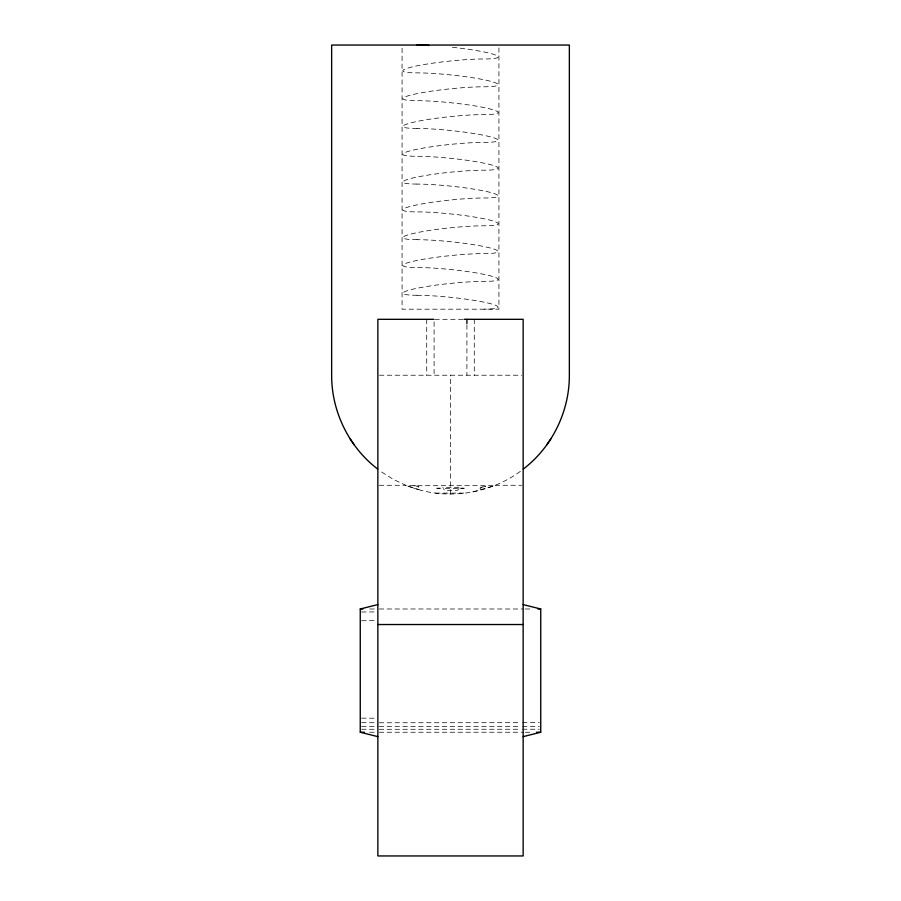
<?xml version="1.0" encoding="UTF-8"?>
<svg xmlns="http://www.w3.org/2000/svg" width="901" height="901" viewBox="0 0 901 901"><rect width="100%" height="100%" fill="white"/><g stroke="black" fill="none" stroke-linecap="round" stroke-linejoin="round"><path stroke-width="0.68" stroke-dasharray="4.5 3.38" d="M457.595 488.579L442.064 488.545M458.936 488.545L457.483 490.313L444.587 490.313L443.405 488.579M520.361 471.347C492.183 491.98 454.746 499.154 420.947 490.313M472.8 491.935L494.255 485.695L406.745 485.695L393.241 479.343L380.639 471.347M439.598 488.229L437.424 488.229M463.576 488.229L461.402 488.229M361.605 620.733L376.505 620.62M361.605 611.982L376.505 611.937M463.001 319.314L434.091 319.314L434.091 375.221M379.4 375.221L521.6 375.221M379.265 485.279L405.81 485.29M495.19 485.29L521.735 485.279M413.773 488.229L421.026 490.313L406.745 485.695L413.874 488.229M436.546 488.229L440.904 488.229M460.096 488.229L464.454 488.229M435.6 493.106L465.423 493.106M450.455 494.086L450.545 375.221M379.265 608.986L523.898 608.986M525.306 608.986L530.914 608.986M369.737 608.986L376.505 608.986M379.265 722.771L521.093 722.67M522.49 722.67L539.339 722.647M379.265 726.476L521.093 726.397M522.49 726.386L539.339 726.386M379.265 729.292L521.093 729.236M522.49 729.236L539.339 729.236M369.737 732.243L376.505 732.243M379.265 732.243L523.898 732.243M525.306 732.243L530.914 732.243M361.605 729.247L376.505 729.292M361.605 726.397L377.857 726.476M361.605 722.67L376.505 722.771M361.605 718.131L376.505 718.243M415.44 485.695L418.942 487.013L413.863 485.695M498.929 47.854L498.929 309.189L402.071 309.189L402.071 47.854M474.275 319.314L474.275 375.221M466.909 324.901L466.909 375.221M426.725 319.314L426.725 375.221M458.902 487.396A253.62 242.144 -0.1 0 1 442.718 487.418M416.994 128.46A47.888 4.91 -5.9 0 1 416.735 121.522A47.888 4.91 -5.9 0 1 484.006 114.585A47.888 4.91 5.9 0 0 484.265 107.624A47.888 4.91 5.9 0 0 416.994 100.675A47.888 4.91 -5.9 0 1 416.735 93.715A47.888 4.91 -5.9 0 1 484.006 86.778A47.888 4.91 5.9 0 0 484.265 79.817A47.888 4.91 5.9 0 0 416.994 72.88A47.888 4.91 -5.9 0 1 416.735 65.919A47.888 4.91 -5.9 0 1 484.006 58.982A47.888 4.91 5.9 0 0 494.762 54.77A47.888 4.91 5.9 0 0 452.167 47.269M416.994 239.666A47.888 4.91 -5.9 0 1 416.735 232.728A47.888 4.91 -5.9 0 1 484.006 225.791A47.888 4.91 5.9 0 0 484.265 218.83A47.888 4.91 5.9 0 0 416.994 211.893A47.888 4.91 -5.9 0 1 416.735 204.921A47.888 4.91 -5.9 0 1 484.006 197.983A47.888 4.91 5.9 0 0 484.265 191.023A47.888 4.91 5.9 0 0 416.994 184.086M416.994 184.063A47.888 4.91 -5.9 0 1 416.735 177.125A47.888 4.91 -5.9 0 1 484.006 170.188A47.888 4.91 5.9 0 0 484.265 163.227A47.888 4.91 5.9 0 0 416.994 156.29A47.888 4.91 -5.9 0 1 416.735 149.318A47.888 4.91 -5.9 0 1 484.006 142.381A47.888 4.91 5.9 0 0 484.265 135.42A47.888 4.91 5.9 0 0 416.994 128.483M416.994 295.291A47.888 4.91 5.9 0 1 484.265 302.229A47.888 4.91 5.9 0 1 484.006 309.167M416.994 295.269A47.888 4.91 -5.9 0 1 416.735 288.331A47.888 4.91 -5.9 0 1 484.006 281.394A47.888 4.91 5.9 0 0 484.265 274.433A47.888 4.91 5.9 0 0 416.994 267.496A47.888 4.91 -5.9 0 1 416.735 260.524A47.888 4.91 -5.9 0 1 484.006 253.586A47.888 4.91 5.9 0 0 484.265 246.626A47.888 4.91 5.9 0 0 416.994 239.689M482.058 487.013L479.94 488.229L485.673 486.54L482.058 487.013"/><path stroke-width="1.35" d="M523.312 469.061C552.076 447.121 569.5 411.374 569.353 375.221L569.353 45.05L331.647 45.05L331.647 375.221C331.5 411.374 348.912 447.133 377.688 469.061M546.637 445.06L550.849 438.888M377.857 736.646L360.254 732.243L360.254 608.986L377.857 604.582M523.143 736.646L540.746 732.243L540.746 608.986L523.143 604.582M433.865 319.314L377.857 319.314L377.857 855.95L523.143 855.95L523.143 319.314L464.161 319.314M537.942 608.986L540.746 608.986M360.254 608.986L362.968 608.986M377.857 624.528L523.143 624.528M360.254 732.243L364.319 732.243M536.534 732.243L540.746 732.243M350.162 438.888L354.352 445.06M466.909 319.314L466.909 323.504M416.994 45.073A47.888 4.91 5.9 0 1 429.079 45.422"/></g></svg>
